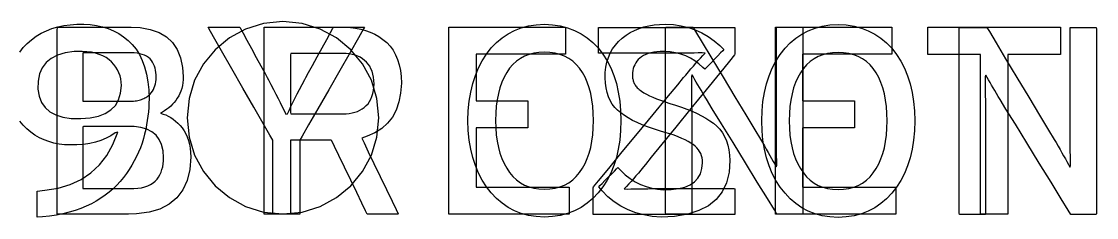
# Model space of a CAD drawing. Extents: x 1 to 47.7, y 0.2 to 35.
# Drawn here: x 21.691 to 22.251, y 9.2 to 9.302 of the extents above; entities that cross this region are included whole.
import ezdxf

# ---------------------------------------------------------------- set-up
doc = ezdxf.new("R2010")
doc.units = 0
doc.header["$MEASUREMENT"] = 0
for name, color, linetype in [('4_1__4U__UP_TO_ONE_IO_BOAR', 7, 'CONTINUOUS'), ('4_2__4U__FRONT_PANEL_W_24_', 7, 'CONTINUOUS'), ('5_1___24__TARGET_LEDS___12', 7, 'CONTINUOUS')]:
    doc.layers.add(name, color=color, linetype=linetype)

msp = doc.modelspace()

# ---------------------------------------------------------------- linework, layer by layer
at = {"layer": '4_1__4U__UP_TO_ONE_IO_BOAR'}
for points in [[(21.82688, 9.2022), (21.83696, 9.20321), (21.84634, 9.20613), (21.85484, 9.21074), (21.86224, 9.21685), (21.86835, 9.22426), (21.87297, 9.23275), (21.87588, 9.24214), (21.8769, 9.25222), (21.87588, 9.2623), (21.87297, 9.27168), (21.86835, 9.28017), (21.86224, 9.28757), (21.85484, 9.29368), (21.84634, 9.29829), (21.83696, 9.3012), (21.82688, 9.30221), (21.8168, 9.3012), (21.80742, 9.29829), (21.79893, 9.29368), (21.79154, 9.28757), (21.78544, 9.28017), (21.78083, 9.27168), (21.77792, 9.2623), (21.77691, 9.25222), (21.77792, 9.24214), (21.78083, 9.23275), (21.78544, 9.22426), (21.79154, 9.21685), (21.79893, 9.21074), (21.80742, 9.20613), (21.8168, 9.20321)], [(22.15614, 9.25057), (22.15596, 9.2454), (22.1555, 9.24047), (22.15475, 9.2358), (22.15372, 9.23138), (22.15239, 9.2272), (22.15078, 9.22328), (22.14888, 9.2196), (22.1467, 9.21618), (22.14421, 9.21298), (22.14147, 9.2101), (22.13852, 9.20759), (22.13534, 9.20545), (22.13195, 9.20369), (22.12834, 9.2023), (22.12451, 9.20129), (22.12046, 9.20065), (22.1162, 9.20039), (22.11197, 9.20065), (22.10796, 9.20129), (22.10417, 9.2023), (22.1006, 9.20369), (22.09726, 9.20545), (22.09414, 9.20759), (22.09123, 9.2101), (22.08855, 9.21298), (22.08606, 9.21618), (22.08383, 9.2196), (22.08188, 9.22328), (22.08023, 9.2272), (22.07887, 9.23138), (22.07781, 9.2358), (22.07704, 9.24047), (22.07657, 9.2454), (22.07639, 9.25057), (22.07657, 9.25574), (22.07704, 9.26068), (22.07781, 9.26536), (22.07887, 9.26981), (22.08023, 9.27401), (22.08188, 9.27796), (22.08383, 9.28167), (22.08606, 9.28514), (22.08855, 9.28834), (22.09123, 9.29118), (22.09414, 9.29365), (22.09726, 9.29574), (22.1006, 9.29747), (22.10417, 9.29883), (22.10796, 9.29982), (22.11197, 9.30044), (22.1162, 9.30069), (22.12046, 9.30044), (22.12451, 9.29982), (22.12834, 9.29883), (22.13195, 9.29747), (22.13534, 9.29574), (22.13852, 9.29365), (22.14147, 9.29118), (22.14421, 9.28834), (22.1467, 9.28514), (22.14888, 9.28167), (22.15078, 9.27796), (22.15239, 9.27401), (22.15372, 9.26981), (22.15475, 9.26536), (22.1555, 9.26068), (22.15596, 9.25574)], [(21.98857, 9.20194), (21.98857, 9.20246), (21.98857, 9.20384), (21.98857, 9.20583), (21.98857, 9.20816), (21.98857, 9.21059), (21.98857, 9.21285), (21.98857, 9.21469), (21.98857, 9.21585), (21.98872, 9.2163), (21.99136, 9.2195), (21.99665, 9.22589), (22.00372, 9.23444), (22.01172, 9.2441), (22.01977, 9.25384), (22.02703, 9.26261), (22.03263, 9.26938), (22.0357, 9.2731), (22.03682, 9.27443), (22.03816, 9.27603), (22.03947, 9.27758), (22.04077, 9.27907), (22.04203, 9.28052), (22.04328, 9.28191), (22.0445, 9.28326), (22.04569, 9.28456), (22.04686, 9.2858), (22.04533, 9.28593), (22.04329, 9.28587), (22.04118, 9.28583), (22.039, 9.28579), (22.03675, 9.28576), (22.03443, 9.28573), (22.03205, 9.28572), (22.02959, 9.28571), (22.0274, 9.28571), (22.02573, 9.28571), (22.02195, 9.28571), (22.01673, 9.28571), (22.01072, 9.28571), (22.00456, 9.28571), (21.99892, 9.28571), (21.99444, 9.28571), (21.99179, 9.28571), (21.99135, 9.2858), (21.99135, 9.28667), (21.99135, 9.28825), (21.99135, 9.2903), (21.99135, 9.29258), (21.99135, 9.29484), (21.99135, 9.29684), (21.99135, 9.29834), (21.99135, 9.29908), (21.9927, 9.29913), (21.99852, 9.29913), (22.00774, 9.29913), (22.01908, 9.29913), (22.03124, 9.29913), (22.04295, 9.29913), (22.05291, 9.29913), (22.05983, 9.29913), (22.06242, 9.29913), (22.06242, 9.29861), (22.06242, 9.29724), (22.06242, 9.29526), (22.06242, 9.29293), (22.06242, 9.29052), (22.06242, 9.28826), (22.06242, 9.28643), (22.06242, 9.28528), (22.06227, 9.28483), (22.05966, 9.28163), (22.05443, 9.27523), (22.04743, 9.26667), (22.03953, 9.257), (22.03157, 9.24726), (22.02439, 9.23848), (22.01886, 9.23171), (22.01582, 9.22799), (22.01473, 9.22664), (22.01341, 9.22503), (22.0121, 9.22348), (22.01082, 9.22197), (22.00955, 9.22053), (22.00831, 9.21913), (22.00708, 9.21779), (22.00587, 9.2165), (22.00467, 9.21527), (22.0062, 9.21515), (22.00824, 9.2152), (22.01035, 9.21524), (22.01253, 9.21528), (22.01477, 9.21531), (22.01709, 9.21534), (22.01948, 9.21535), (22.02194, 9.21536), (22.02413, 9.21537), (22.02591, 9.21537), (22.02991, 9.21537), (22.03546, 9.21537), (22.04185, 9.21537), (22.04839, 9.21537), (22.05438, 9.21537), (22.05913, 9.21537), (22.06195, 9.21537), (22.06242, 9.21527), (22.06242, 9.2144), (22.06242, 9.21282), (22.06242, 9.21077), (22.06242, 9.20849), (22.06242, 9.20623), (22.06242, 9.20423), (22.06242, 9.20274), (22.06242, 9.20199), (22.06101, 9.20194), (22.05497, 9.20194), (22.04539, 9.20194), (22.03361, 9.20194), (22.02096, 9.20194), (22.0088, 9.20194), (21.99845, 9.20194), (21.99126, 9.20194)], [(22.23745, 9.20194), (22.23608, 9.20417), (22.23243, 9.2101), (22.22717, 9.21864), (22.22099, 9.22868), (22.21457, 9.23912), (22.20858, 9.24884), (22.20371, 9.25675), (22.20064, 9.26174), (22.19966, 9.26334), (22.19875, 9.26487), (22.19787, 9.26635), (22.19701, 9.26778), (22.19619, 9.26918), (22.1954, 9.27053), (22.19463, 9.27184), (22.1939, 9.2731), (22.19319, 9.27432), (22.1929, 9.27353), (22.1929, 9.2712), (22.19291, 9.26879), (22.19292, 9.2663), (22.19293, 9.26374), (22.19295, 9.2611), (22.19297, 9.25839), (22.193, 9.2556), (22.19303, 9.25274), (22.19303, 9.25096), (22.19303, 9.24644), (22.19303, 9.23963), (22.19303, 9.23145), (22.19303, 9.22282), (22.19303, 9.21464), (22.19303, 9.20783), (22.19303, 9.20331), (22.19302, 9.20194), (22.19239, 9.20194), (22.19096, 9.20194), (22.18897, 9.20194), (22.18669, 9.20194), (22.18435, 9.20194), (22.18221, 9.20194), (22.18051, 9.20194), (22.1795, 9.20194), (22.17933, 9.20263), (22.17933, 9.20892), (22.17933, 9.22038), (22.17933, 9.23524), (22.17933, 9.25173), (22.17933, 9.2681), (22.17933, 9.28258), (22.17933, 9.2934), (22.17933, 9.29882), (22.17961, 9.29913), (22.18079, 9.29913), (22.18265, 9.29913), (22.18495, 9.29913), (22.18741, 9.29913), (22.18978, 9.29913), (22.1918, 9.29913), (22.1932, 9.29913), (22.19373, 9.29913), (22.19503, 9.29696), (22.19851, 9.29119), (22.20353, 9.28288), (22.20942, 9.27311), (22.21555, 9.26295), (22.22125, 9.25349), (22.2259, 9.24579), (22.22882, 9.24094), (22.22981, 9.23928), (22.23086, 9.23748), (22.23187, 9.23573), (22.23284, 9.23405), (22.23376, 9.23244), (22.23464, 9.23088), (22.23547, 9.22939), (22.23627, 9.22797), (22.23701, 9.2266), (22.2373, 9.22738), (22.23728, 9.22979), (22.23725, 9.23226), (22.23723, 9.23481), (22.23722, 9.23742), (22.2372, 9.2401), (22.23719, 9.24285), (22.23719, 9.24567), (22.23718, 9.24855), (22.23718, 9.25033), (22.23718, 9.25483), (22.23718, 9.26161), (22.23718, 9.26975), (22.23718, 9.27835), (22.23718, 9.28649), (22.23718, 9.29326), (22.23718, 9.29777), (22.23719, 9.29913), (22.23783, 9.29913), (22.23926, 9.29913), (22.24124, 9.29913), (22.24353, 9.29913), (22.24586, 9.29913), (22.24801, 9.29913), (22.24971, 9.29913), (22.25071, 9.29913), (22.25088, 9.29844), (22.25088, 9.29215), (22.25088, 9.28069), (22.25088, 9.26583), (22.25088, 9.24934), (22.25088, 9.23297), (22.25088, 9.2185), (22.25088, 9.20767), (22.25088, 9.20225), (22.25063, 9.20194), (22.24953, 9.20194), (22.24778, 9.20194), (22.24564, 9.20194), (22.24334, 9.20194), (22.24113, 9.20194), (22.23925, 9.20194), (22.23794, 9.20194)], [(22.14176, 9.25057), (22.14168, 9.25439), (22.14141, 9.25801), (22.14096, 9.26143), (22.14034, 9.26466), (22.13954, 9.26769), (22.13856, 9.27052), (22.1374, 9.27315), (22.13606, 9.27559), (22.13454, 9.2778), (22.13284, 9.27973), (22.13097, 9.28142), (22.12893, 9.28285), (22.12672, 9.28402), (22.12434, 9.28494), (22.1218, 9.28561), (22.11908, 9.28602), (22.1162, 9.28618), (22.11337, 9.28602), (22.11071, 9.28561), (22.10821, 9.28494), (22.10586, 9.28402), (22.10368, 9.28285), (22.10167, 9.28142), (22.09981, 9.27973), (22.09812, 9.2778), (22.09658, 9.27559), (22.09522, 9.27315), (22.09404, 9.27052), (22.09304, 9.26769), (22.09222, 9.26466), (22.09158, 9.26143), (22.09113, 9.25801), (22.09086, 9.25439), (22.09077, 9.25057), (22.09086, 9.2468), (22.09113, 9.24322), (22.09158, 9.23983), (22.09222, 9.23664), (22.09304, 9.23364), (22.09404, 9.23084), (22.09522, 9.22823), (22.09658, 9.22581), (22.09812, 9.22356), (22.09981, 9.22153), (22.10167, 9.21977), (22.10368, 9.21828), (22.10586, 9.21706), (22.10821, 9.21611), (22.11071, 9.21543), (22.11337, 9.21503), (22.1162, 9.21489), (22.11908, 9.21503), (22.1218, 9.21543), (22.12434, 9.21611), (22.12672, 9.21706), (22.12893, 9.21828), (22.13097, 9.21977), (22.13284, 9.22153), (22.13454, 9.22356), (22.13606, 9.22581), (22.1374, 9.22823), (22.13856, 9.23084), (22.13954, 9.23364), (22.14034, 9.23664), (22.14096, 9.23983), (22.14141, 9.24322), (22.14168, 9.2468)]]:
    msp.add_lwpolyline(points, close=True, dxfattribs=at)
at = {"layer": '4_2__4U__FRONT_PANEL_W_24_'}
for points in [[(22.00305, 9.25072), (22.00288, 9.24555), (22.00241, 9.24062), (22.00166, 9.23595), (22.00063, 9.23153), (21.9993, 9.22735), (21.99769, 9.22343), (21.99579, 9.21975), (21.99361, 9.21633), (21.99112, 9.21313), (21.98838, 9.21025), (21.98543, 9.20774), (21.98225, 9.2056), (21.97886, 9.20384), (21.97525, 9.20245), (21.97142, 9.20144), (21.96737, 9.2008), (21.96311, 9.20053), (21.95888, 9.2008), (21.95487, 9.20144), (21.95108, 9.20245), (21.94751, 9.20384), (21.94417, 9.2056), (21.94105, 9.20774), (21.93814, 9.21025), (21.93546, 9.21313), (21.93297, 9.21633), (21.93074, 9.21975), (21.92879, 9.22343), (21.92714, 9.22735), (21.92579, 9.23153), (21.92472, 9.23595), (21.92395, 9.24062), (21.92348, 9.24555), (21.9233, 9.25072), (21.92348, 9.25589), (21.92395, 9.26082), (21.92472, 9.26551), (21.92579, 9.26996), (21.92714, 9.27416), (21.92879, 9.27811), (21.93074, 9.28182), (21.93297, 9.28529), (21.93546, 9.28849), (21.93814, 9.29133), (21.94105, 9.2938), (21.94417, 9.29589), (21.94751, 9.29762), (21.95108, 9.29898), (21.95487, 9.29997), (21.95888, 9.30059), (21.96311, 9.30084), (21.96737, 9.30059), (21.97142, 9.29997), (21.97525, 9.29898), (21.97886, 9.29762), (21.98225, 9.29589), (21.98543, 9.2938), (21.98838, 9.29133), (21.99112, 9.28849), (21.99361, 9.28529), (21.99579, 9.28182), (21.99769, 9.27811), (21.9993, 9.27416), (22.00063, 9.26996), (22.00166, 9.26551), (22.00241, 9.26082), (22.00288, 9.25589)], [(21.7788, 9.2319), (21.77828, 9.22534), (21.7769, 9.21959), (21.77466, 9.21466), (21.77156, 9.21054), (21.76761, 9.20724), (21.76279, 9.20475), (21.75712, 9.20308), (21.75059, 9.20222), (21.7463, 9.20209), (21.74376, 9.20209), (21.73918, 9.20209), (21.73329, 9.20209), (21.72681, 9.20209), (21.72044, 9.20209), (21.71491, 9.20209), (21.71093, 9.20209), (21.70922, 9.20209), (21.7092, 9.20502), (21.7092, 9.21421), (21.7092, 9.22785), (21.7092, 9.24408), (21.7092, 9.26103), (21.7092, 9.27684), (21.7092, 9.28965), (21.7092, 9.2976), (21.70937, 9.29928), (21.71173, 9.29928), (21.71627, 9.29928), (21.72225, 9.29928), (21.72893, 9.29928), (21.73557, 9.29928), (21.74142, 9.29928), (21.74575, 9.29928), (21.74782, 9.29928), (21.75248, 9.29905), (21.75774, 9.29814), (21.7623, 9.29656), (21.76616, 9.29429), (21.76932, 9.29134), (21.77177, 9.28771), (21.77353, 9.28339), (21.77458, 9.27839), (21.77491, 9.27366), (21.77485, 9.27201), (21.77469, 9.27043), (21.77444, 9.26891), (21.7741, 9.26746), (21.77366, 9.26608), (21.77314, 9.26477), (21.77253, 9.26352), (21.77182, 9.26234), (21.77104, 9.26123), (21.77021, 9.26019), (21.76932, 9.2592), (21.76837, 9.25827), (21.76737, 9.2574), (21.7663, 9.25659), (21.76518, 9.25583), (21.76401, 9.25514), (21.76307, 9.25453), (21.76445, 9.25414), (21.7658, 9.25364), (21.76712, 9.25302), (21.76841, 9.25229), (21.76967, 9.25144), (21.77091, 9.25048), (21.77211, 9.2494), (21.77329, 9.24821), (21.77442, 9.2469), (21.77542, 9.24546), (21.77629, 9.24391), (21.77703, 9.24222), (21.77764, 9.24041), (21.77812, 9.23847), (21.77848, 9.23641), (21.7787, 9.23422)], [(21.83568, 9.24051), (21.83568, 9.23908), (21.83568, 9.23528), (21.83568, 9.22982), (21.83568, 9.22342), (21.83568, 9.21679), (21.83568, 9.21065), (21.83568, 9.20571), (21.83568, 9.20269), (21.83561, 9.20209), (21.83474, 9.20209), (21.83309, 9.20209), (21.83093, 9.20209), (21.82852, 9.20209), (21.82612, 9.20209), (21.82399, 9.20209), (21.8224, 9.20209), (21.82162, 9.20209), (21.82157, 9.20287), (21.82157, 9.20609), (21.82157, 9.21118), (21.82157, 9.2174), (21.82157, 9.22404), (21.82157, 9.2304), (21.82157, 9.23574), (21.82157, 9.23936), (21.82156, 9.24057), (21.82009, 9.24312), (21.8166, 9.24921), (21.8117, 9.25773), (21.80603, 9.26759), (21.80022, 9.27771), (21.79489, 9.28698), (21.79068, 9.29431), (21.78822, 9.2986), (21.78796, 9.29928), (21.78908, 9.29928), (21.79108, 9.29928), (21.79365, 9.29928), (21.79649, 9.29928), (21.79929, 9.29928), (21.80174, 9.29928), (21.80353, 9.29928), (21.80435, 9.29928), (21.80475, 9.2986), (21.80605, 9.29621), (21.80804, 9.29257), (21.81043, 9.28819), (21.81297, 9.28355), (21.81536, 9.27917), (21.81735, 9.27553), (21.81865, 9.27314), (21.81928, 9.27199), (21.82063, 9.26941), (21.82192, 9.26693), (21.82315, 9.26455), (21.82431, 9.26225), (21.82541, 9.26006), (21.82645, 9.25795), (21.82743, 9.25595), (21.82834, 9.25403), (21.82919, 9.25417), (21.83007, 9.25604), (21.83102, 9.25802), (21.83204, 9.2601), (21.83314, 9.26229), (21.83431, 9.26458), (21.83555, 9.26698), (21.83686, 9.26948), (21.83825, 9.27209), (21.83884, 9.27316), (21.84023, 9.2757), (21.84228, 9.27944), (21.84472, 9.2839), (21.84727, 9.28855), (21.84966, 9.29291), (21.85161, 9.29647), (21.85285, 9.29873), (21.8532, 9.29928), (21.85411, 9.29928), (21.85594, 9.29928), (21.85839, 9.29928), (21.86117, 9.29928), (21.86395, 9.29928), (21.86645, 9.29928), (21.86835, 9.29928), (21.86935, 9.29928), (21.86892, 9.29837), (21.86626, 9.29375), (21.86192, 9.28619), (21.85652, 9.27679), (21.8507, 9.26665), (21.84507, 9.25685), (21.84027, 9.2485), (21.83693, 9.24269)], [(22.08436, 9.20209), (22.08299, 9.20432), (22.07934, 9.21025), (22.07408, 9.21879), (22.0679, 9.22883), (22.06148, 9.23927), (22.05549, 9.24899), (22.05062, 9.2569), (22.04755, 9.26189), (22.04657, 9.26349), (22.04566, 9.26501), (22.04478, 9.2665), (22.04392, 9.26793), (22.0431, 9.26933), (22.04231, 9.27068), (22.04154, 9.27199), (22.04081, 9.27325), (22.0401, 9.27447), (22.03981, 9.27368), (22.03981, 9.27135), (22.03982, 9.26893), (22.03983, 9.26645), (22.03984, 9.26389), (22.03986, 9.26125), (22.03988, 9.25854), (22.03991, 9.25575), (22.03994, 9.25289), (22.03994, 9.25111), (22.03994, 9.24659), (22.03994, 9.23978), (22.03994, 9.2316), (22.03994, 9.22297), (22.03994, 9.21479), (22.03994, 9.20798), (22.03994, 9.20346), (22.03993, 9.20209), (22.0393, 9.20209), (22.03787, 9.20209), (22.03588, 9.20209), (22.0336, 9.20209), (22.03126, 9.20209), (22.02912, 9.20209), (22.02742, 9.20209), (22.02641, 9.20209), (22.02625, 9.20278), (22.02625, 9.20907), (22.02625, 9.22053), (22.02625, 9.23539), (22.02625, 9.25188), (22.02625, 9.26825), (22.02625, 9.28273), (22.02625, 9.29355), (22.02625, 9.29897), (22.02652, 9.29928), (22.0277, 9.29928), (22.02956, 9.29928), (22.03186, 9.29928), (22.03432, 9.29928), (22.03669, 9.29928), (22.03871, 9.29928), (22.04011, 9.29928), (22.04064, 9.29928), (22.04194, 9.29711), (22.04542, 9.29134), (22.05044, 9.28303), (22.05633, 9.27325), (22.06246, 9.2631), (22.06816, 9.25364), (22.07281, 9.24594), (22.07573, 9.24109), (22.07672, 9.23943), (22.07777, 9.23762), (22.07878, 9.23588), (22.07975, 9.2342), (22.08067, 9.23259), (22.08155, 9.23103), (22.08238, 9.22954), (22.08318, 9.22811), (22.08392, 9.22675), (22.08421, 9.22753), (22.08419, 9.22994), (22.08416, 9.23241), (22.08414, 9.23496), (22.08413, 9.23757), (22.08411, 9.24025), (22.0841, 9.243), (22.0841, 9.24582), (22.08409, 9.2487), (22.08409, 9.25048), (22.08409, 9.25498), (22.08409, 9.26176), (22.08409, 9.2699), (22.08409, 9.27849), (22.08409, 9.28664), (22.08409, 9.29341), (22.08409, 9.29792), (22.0841, 9.29928), (22.08474, 9.29928), (22.08617, 9.29928), (22.08815, 9.29928), (22.09044, 9.29928), (22.09278, 9.29928), (22.09492, 9.29928), (22.09662, 9.29928), (22.09762, 9.29928), (22.09779, 9.29859), (22.09779, 9.2923), (22.09779, 9.28084), (22.09779, 9.26598), (22.09779, 9.24949), (22.09779, 9.23312), (22.09779, 9.21864), (22.09779, 9.20782), (22.09779, 9.2024), (22.09754, 9.20209), (22.09644, 9.20209), (22.0947, 9.20209), (22.09255, 9.20209), (22.09025, 9.20209), (22.08804, 9.20209), (22.08616, 9.20209), (22.08485, 9.20209)], [(21.76081, 9.27323), (21.76077, 9.2745), (21.76065, 9.27572), (21.76046, 9.27688), (21.76019, 9.278), (21.75984, 9.27906), (21.75941, 9.28008), (21.7589, 9.28104), (21.75831, 9.28196), (21.7576, 9.28279), (21.75674, 9.28351), (21.75577, 9.28414), (21.7547, 9.28468), (21.75352, 9.28513), (21.75224, 9.28548), (21.75085, 9.28574), (21.74935, 9.28591), (21.74775, 9.28599), (21.74678, 9.28599), (21.74421, 9.28599), (21.74053, 9.28599), (21.73623, 9.28599), (21.73181, 9.28599), (21.72776, 9.28599), (21.72458, 9.28599), (21.72275, 9.28599), (21.72249, 9.28574), (21.72249, 9.28392), (21.72249, 9.28074), (21.72249, 9.2767), (21.72249, 9.27229), (21.72249, 9.26801), (21.72249, 9.26434), (21.72249, 9.26178), (21.72249, 9.26082), (21.72346, 9.26082), (21.72603, 9.26082), (21.72971, 9.26082), (21.73401, 9.26082), (21.73843, 9.26082), (21.74248, 9.26082), (21.74567, 9.26082), (21.7475, 9.26082), (21.74817, 9.26082), (21.74899, 9.26085), (21.74977, 9.26092), (21.75053, 9.26101), (21.75124, 9.26114), (21.75193, 9.2613), (21.75259, 9.26149), (21.75321, 9.26171), (21.7538, 9.26197), (21.75436, 9.26223), (21.75489, 9.26251), (21.75541, 9.26281), (21.75591, 9.26313), (21.75638, 9.26346), (21.75683, 9.26381), (21.75726, 9.26417), (21.75767, 9.26455), (21.7582, 9.26516), (21.75882, 9.26602), (21.75935, 9.26692), (21.75979, 9.26787), (21.76016, 9.26885), (21.76044, 9.26988), (21.76065, 9.27096), (21.76077, 9.27207)], [(21.98867, 9.25072), (21.98859, 9.25454), (21.98832, 9.25816), (21.98787, 9.26158), (21.98725, 9.26481), (21.98645, 9.26784), (21.98547, 9.27067), (21.98431, 9.2733), (21.98297, 9.27574), (21.98145, 9.27795), (21.97975, 9.27988), (21.97788, 9.28157), (21.97584, 9.28299), (21.97363, 9.28417), (21.97125, 9.28509), (21.96871, 9.28576), (21.96599, 9.28617), (21.96311, 9.28633), (21.96028, 9.28617), (21.95762, 9.28576), (21.95512, 9.28509), (21.95277, 9.28417), (21.9506, 9.28299), (21.94858, 9.28157), (21.94672, 9.27988), (21.94503, 9.27795), (21.94349, 9.27574), (21.94213, 9.2733), (21.94095, 9.27067), (21.93995, 9.26784), (21.93913, 9.26481), (21.93849, 9.26158), (21.93804, 9.25816), (21.93777, 9.25454), (21.93768, 9.25072), (21.93777, 9.24695), (21.93804, 9.24337), (21.93849, 9.23998), (21.93913, 9.23679), (21.93995, 9.23379), (21.94095, 9.23099), (21.94213, 9.22838), (21.94349, 9.22596), (21.94503, 9.22371), (21.94672, 9.22168), (21.94858, 9.21992), (21.9506, 9.21843), (21.95277, 9.21721), (21.95512, 9.21626), (21.95762, 9.21558), (21.96028, 9.21518), (21.96311, 9.21504), (21.96599, 9.21518), (21.96871, 9.21558), (21.97125, 9.21626), (21.97363, 9.21721), (21.97584, 9.21843), (21.97788, 9.21992), (21.97975, 9.22168), (21.98145, 9.22371), (21.98297, 9.22596), (21.98431, 9.22838), (21.98547, 9.23099), (21.98645, 9.23379), (21.98725, 9.23679), (21.98787, 9.23998), (21.98832, 9.24337), (21.98859, 9.24695)], [(21.76469, 9.23149), (21.76439, 9.23509), (21.76363, 9.23823), (21.76241, 9.24092), (21.76071, 9.24316), (21.75856, 9.24495), (21.75594, 9.24629), (21.75285, 9.24719), (21.74931, 9.24763), (21.74756, 9.24767), (21.74537, 9.24767), (21.74185, 9.24767), (21.73754, 9.24767), (21.73297, 9.24767), (21.72866, 9.24767), (21.72515, 9.24767), (21.72296, 9.24767), (21.72249, 9.24752), (21.72249, 9.24546), (21.72249, 9.2415), (21.72249, 9.23631), (21.72249, 9.23056), (21.72249, 9.22492), (21.72249, 9.22007), (21.72249, 9.21666), (21.72249, 9.21538), (21.72349, 9.21538), (21.72614, 9.21538), (21.72992, 9.21538), (21.73431, 9.21538), (21.73878, 9.21538), (21.74282, 9.21538), (21.7459, 9.21538), (21.74751, 9.21538), (21.74909, 9.21541), (21.75116, 9.21556), (21.75307, 9.21585), (21.75483, 9.21626), (21.75642, 9.21681), (21.75786, 9.21749), (21.75915, 9.2183), (21.76028, 9.21924), (21.76124, 9.22029), (21.76205, 9.2214), (21.76275, 9.2226), (21.76334, 9.22387), (21.76383, 9.22523), (21.7642, 9.22667), (21.76447, 9.2282), (21.76464, 9.22981)]]:
    msp.add_lwpolyline(points, close=True, dxfattribs=at)
at = {"layer": '5_1___24__TARGET_LEDS___12'}
for points in [[(21.68966, 9.28631), (21.69143, 9.28868), (21.69348, 9.29084), (21.69581, 9.29279), (21.69825, 9.29455), (21.70084, 9.2961), (21.70358, 9.29743), (21.70646, 9.29854), (21.7095, 9.29943), (21.71268, 9.30011), (21.716, 9.30057), (21.71948, 9.30081), (21.72304, 9.30083), (21.72645, 9.30062), (21.7297, 9.30017), (21.73281, 9.29948), (21.73577, 9.29855), (21.73858, 9.29738), (21.74125, 9.29598), (21.74376, 9.29433), (21.74613, 9.29245), (21.74836, 9.29029), (21.75035, 9.28782), (21.75208, 9.28505), (21.75356, 9.28198), (21.75478, 9.27861), (21.75574, 9.27493), (21.75644, 9.27095), (21.75689, 9.26667), (21.75708, 9.26209), (21.75704, 9.25987), (21.75694, 9.25762), (21.75676, 9.25536), (21.75651, 9.25308), (21.75618, 9.25077), (21.75579, 9.24845), (21.75533, 9.24611), (21.75479, 9.24375), (21.75417, 9.24136), (21.75341, 9.23898), (21.75255, 9.23664), (21.75158, 9.23432), (21.75052, 9.23204), (21.74936, 9.22978), (21.74809, 9.22755), (21.74673, 9.22536), (21.74526, 9.2232), (21.74372, 9.22109), (21.74206, 9.21909), (21.74029, 9.21717), (21.73839, 9.21534), (21.73636, 9.21359), (21.73421, 9.21194), (21.73193, 9.21037), (21.72953, 9.20889), (21.72701, 9.2075), (21.72432, 9.20619), (21.72149, 9.20501), (21.71852, 9.20396), (21.71542, 9.20305), (21.71217, 9.20227), (21.70879, 9.20163), (21.70527, 9.20112), (21.70161, 9.20074), (21.6987, 9.20058), (21.6987, 9.20129), (21.6987, 9.20279), (21.6987, 9.20482), (21.6987, 9.20712), (21.6987, 9.20946), (21.6987, 9.21157), (21.6987, 9.21321), (21.6987, 9.21413), (21.7027, 9.21451), (21.70964, 9.21561), (21.71596, 9.21747), (21.72166, 9.2201), (21.72674, 9.2235), (21.7312, 9.22767), (21.73504, 9.23261), (21.73826, 9.23832), (21.74085, 9.24479), (21.73943, 9.24439), (21.73716, 9.24285), (21.7347, 9.24153), (21.73204, 9.24042), (21.72919, 9.23952), (21.72615, 9.23883), (21.72292, 9.23836), (21.71949, 9.23811), (21.71599, 9.23806), (21.71306, 9.23819), (21.71024, 9.23852), (21.70751, 9.23905), (21.70489, 9.23978), (21.70237, 9.2407), (21.69995, 9.24183), (21.69763, 9.24316), (21.69541, 9.24468), (21.6933, 9.24641), (21.6914, 9.24834), (21.68974, 9.25048)], [(21.9134, 9.20211), (21.9134, 9.29929), (21.97407, 9.29929), (21.97407, 9.28519), (21.9275, 9.28519), (21.9275, 9.26103), (21.95455, 9.26103), (21.95455, 9.24694), (21.9275, 9.24694), (21.9275, 9.21621), (21.9761, 9.21621), (21.9761, 9.20211), (21.9134, 9.20211)], [(22.08362, 9.20211), (22.08362, 9.29929), (22.14429, 9.29929), (22.14429, 9.28519), (22.09772, 9.28519), (22.09772, 9.26103), (22.12477, 9.26103), (22.12477, 9.24694), (22.09772, 9.24694), (22.09772, 9.21621), (22.14632, 9.21621), (22.14632, 9.20211), (22.08362, 9.20211)], [(22.2046, 9.28505), (22.2046, 9.20211), (22.1905, 9.20211), (22.1905, 9.28505), (22.16305, 9.28505), (22.16305, 9.29929), (22.2321, 9.29929), (22.2321, 9.28505), (22.2046, 9.28505)]]:
    msp.add_lwpolyline(points, dxfattribs=at)
for points in [[(22.05975, 9.23001), (22.05935, 9.22388), (22.05804, 9.21846), (22.05582, 9.21375), (22.05269, 9.20976), (22.04864, 9.20649), (22.04368, 9.20393), (22.03781, 9.20208), (22.03102, 9.20094), (22.02395, 9.20058), (22.01932, 9.20095), (22.01492, 9.2017), (22.01073, 9.20283), (22.00677, 9.20434), (22.00303, 9.20623), (21.99952, 9.2085), (21.99623, 9.21115), (21.99316, 9.21418), (21.99143, 9.2163), (21.99204, 9.21691), (21.99319, 9.21806), (21.9947, 9.21957), (21.99639, 9.22125), (21.99809, 9.22294), (21.99961, 9.22446), (22.00078, 9.22563), (22.00142, 9.22627), (22.00285, 9.2249), (22.00531, 9.22262), (22.00787, 9.22063), (22.01052, 9.21893), (22.01327, 9.21752), (22.01612, 9.21641), (22.01906, 9.21558), (22.0221, 9.21504), (22.02524, 9.2148), (22.02923, 9.21489), (22.03302, 9.21535), (22.03632, 9.21618), (22.0391, 9.21737), (22.04139, 9.21893), (22.04317, 9.22085), (22.04445, 9.22314), (22.04523, 9.2258), (22.0455, 9.22882), (22.04545, 9.23015), (22.04528, 9.23134), (22.04499, 9.23248), (22.04458, 9.23357), (22.04405, 9.2346), (22.04341, 9.23559), (22.04264, 9.23653), (22.04176, 9.23741), (22.04075, 9.23825), (22.03953, 9.23908), (22.03813, 9.23989), (22.03655, 9.2407), (22.03479, 9.2415), (22.03286, 9.2423), (22.03074, 9.24308), (22.02845, 9.24385), (22.02597, 9.24462), (22.02312, 9.24544), (22.01992, 9.24642), (22.01691, 9.24746), (22.0141, 9.24854), (22.01149, 9.24967), (22.00906, 9.25086), (22.00683, 9.25209), (22.0048, 9.25338), (22.00295, 9.25472), (22.00129, 9.25609), (21.99982, 9.25759), (21.99853, 9.25927), (21.99743, 9.26112), (21.99652, 9.26314), (21.9958, 9.26533), (21.99527, 9.2677), (21.99493, 9.27025), (21.99479, 9.27296), (21.99486, 9.2758), (21.99517, 9.27853), (21.9957, 9.28111), (21.99647, 9.28355), (21.99746, 9.28585), (21.99869, 9.28801), (22.00014, 9.29002), (22.00182, 9.2919), (22.00373, 9.29363), (22.00574, 9.29514), (22.00786, 9.29647), (22.01011, 9.29762), (22.01248, 9.2986), (22.01497, 9.2994), (22.01758, 9.30002), (22.02031, 9.30047), (22.02316, 9.30075), (22.02625, 9.30084), (22.03039, 9.30062), (22.03436, 9.30005), (22.03816, 9.29916), (22.04179, 9.29793), (22.04525, 9.29637), (22.04855, 9.29448), (22.05168, 9.29225), (22.05464, 9.28969), (22.05662, 9.28763), (22.05608, 9.28706), (22.05499, 9.28593), (22.05352, 9.28441), (22.05187, 9.28269), (22.05019, 9.28095), (22.04866, 9.27937), (22.04746, 9.27813), (22.04677, 9.27741), (22.04574, 9.27828), (22.04369, 9.28016), (22.04151, 9.2818), (22.0392, 9.2832), (22.03677, 9.28436), (22.0342, 9.28528), (22.03151, 9.28596), (22.02869, 9.2864), (22.02574, 9.2866), (22.02351, 9.28658), (22.02178, 9.28645), (22.02016, 9.28624), (22.01866, 9.28595), (22.01727, 9.28557), (22.016, 9.28512), (22.01485, 9.28458), (22.01381, 9.28396), (22.01289, 9.28326), (22.01207, 9.28246), (22.01135, 9.28161), (22.01073, 9.28072), (22.0102, 9.27979), (22.00977, 9.27881), (22.00944, 9.27779), (22.0092, 9.27672), (22.00906, 9.27561), (22.00902, 9.27449), (22.00903, 9.27393), (22.00907, 9.27338), (22.00913, 9.27286), (22.00921, 9.27235), (22.00932, 9.27186), (22.00945, 9.27138), (22.0096, 9.27093), (22.00978, 9.27049), (22.00998, 9.27006), (22.01022, 9.2696), (22.0105, 9.26914), (22.01081, 9.2687), (22.01117, 9.26825), (22.01156, 9.26781), (22.01199, 9.26738), (22.01246, 9.26696), (22.01297, 9.26653), (22.01373, 9.26597), (22.01492, 9.26521), (22.0163, 9.26444), (22.01787, 9.26366), (22.01963, 9.26288), (22.02158, 9.26209), (22.02372, 9.26129), (22.02605, 9.26049), (22.02857, 9.25968), (22.03154, 9.25878), (22.03456, 9.25779), (22.03743, 9.25675), (22.04014, 9.25565), (22.0427, 9.25449), (22.04509, 9.25328), (22.04732, 9.25201), (22.0494, 9.25069), (22.05132, 9.24931), (22.05306, 9.24783), (22.05459, 9.24619), (22.05593, 9.24438), (22.05707, 9.24241), (22.05801, 9.24026), (22.05874, 9.23795), (22.05928, 9.23547), (22.05961, 9.23282)], [(21.88858, 9.27023), (21.88822, 9.26507), (21.88732, 9.26041), (21.88589, 9.25623), (21.88393, 9.25254), (21.88143, 9.24934), (21.8784, 9.24663), (21.87483, 9.24441), (21.87073, 9.24268), (21.86794, 9.24162), (21.86912, 9.23917), (21.87137, 9.23453), (21.87431, 9.22845), (21.8776, 9.22165), (21.88087, 9.2149), (21.88377, 9.20891), (21.88593, 9.20444), (21.887, 9.20222), (21.88673, 9.20211), (21.88537, 9.20211), (21.88321, 9.20211), (21.88058, 9.20211), (21.87777, 9.20211), (21.87508, 9.20211), (21.87282, 9.20211), (21.87128, 9.20211), (21.87078, 9.20212), (21.86996, 9.20379), (21.86803, 9.20778), (21.86533, 9.21336), (21.86219, 9.21982), (21.85898, 9.22644), (21.85604, 9.23251), (21.85371, 9.23731), (21.85235, 9.24013), (21.85196, 9.24057), (21.85053, 9.24057), (21.84795, 9.24057), (21.84465, 9.24057), (21.84099, 9.24057), (21.8374, 9.24057), (21.83425, 9.24057), (21.83195, 9.24057), (21.83089, 9.24057), (21.83086, 9.2396), (21.83086, 9.23617), (21.83086, 9.23095), (21.83086, 9.22466), (21.83086, 9.21801), (21.83086, 9.21172), (21.83086, 9.2065), (21.83086, 9.20308), (21.83085, 9.20211), (21.83016, 9.20211), (21.82866, 9.20211), (21.82661, 9.20211), (21.82428, 9.20211), (21.8219, 9.20211), (21.81975, 9.20211), (21.81808, 9.20211), (21.81714, 9.20211), (21.81703, 9.20322), (21.81703, 9.21033), (21.81703, 9.22246), (21.81703, 9.23779), (21.81703, 9.25453), (21.81703, 9.27086), (21.81703, 9.28496), (21.81703, 9.29503), (21.81703, 9.29926), (21.81831, 9.29929), (21.82219, 9.29929), (21.82793, 9.29929), (21.83475, 9.29929), (21.84188, 9.29929), (21.84857, 9.29929), (21.85402, 9.29929), (21.85749, 9.29929), (21.85912, 9.29928), (21.862, 9.29914), (21.86476, 9.29881), (21.86741, 9.2983), (21.86995, 9.2976), (21.87238, 9.29671), (21.87469, 9.29564), (21.87689, 9.29438), (21.87898, 9.29294), (21.88095, 9.29128), (21.88271, 9.2894), (21.88424, 9.28731), (21.88553, 9.285), (21.8866, 9.28248), (21.88744, 9.27974), (21.88805, 9.27678), (21.88843, 9.27361)], [(21.7427, 9.26891), (21.74262, 9.27068), (21.74238, 9.27239), (21.74198, 9.27403), (21.74142, 9.2756), (21.7407, 9.2771), (21.73982, 9.27853), (21.73878, 9.27989), (21.73758, 9.28119), (21.73622, 9.2824), (21.7347, 9.28347), (21.73302, 9.28438), (21.73117, 9.28515), (21.72917, 9.28577), (21.72701, 9.28624), (21.72468, 9.28656), (21.7222, 9.28672), (21.71807, 9.2866), (21.71343, 9.28594), (21.70944, 9.28477), (21.7061, 9.28308), (21.70341, 9.28089), (21.70137, 9.27819), (21.69997, 9.27497), (21.69923, 9.27125), (21.69917, 9.26714), (21.69979, 9.26341), (21.70103, 9.2602), (21.7029, 9.25751), (21.70539, 9.25533), (21.70849, 9.25367), (21.71222, 9.25252), (21.71657, 9.25188), (21.72155, 9.25175), (21.72642, 9.25211), (21.73066, 9.25298), (21.73426, 9.25436), (21.73722, 9.25625), (21.73955, 9.25865), (21.74124, 9.26156), (21.74229, 9.26498)], [(21.87434, 9.26982), (21.87425, 9.27162), (21.87405, 9.27331), (21.87373, 9.27489), (21.8733, 9.27636), (21.87275, 9.27771), (21.87209, 9.27895), (21.87131, 9.28009), (21.87042, 9.28111), (21.86941, 9.28205), (21.86831, 9.28289), (21.86711, 9.28362), (21.86582, 9.28424), (21.86445, 9.28474), (21.86299, 9.28513), (21.86144, 9.2854), (21.85979, 9.28555), (21.85829, 9.2856), (21.85694, 9.2856), (21.8539, 9.2856), (21.84971, 9.2856), (21.84494, 9.2856), (21.84013, 9.2856), (21.83583, 9.2856), (21.83259, 9.2856), (21.83096, 9.2856), (21.83086, 9.28496), (21.83086, 9.28223), (21.83086, 9.27794), (21.83086, 9.2727), (21.83086, 9.26715), (21.83086, 9.26191), (21.83086, 9.25761), (21.83086, 9.25489), (21.83096, 9.25425), (21.83259, 9.25425), (21.83583, 9.25425), (21.84013, 9.25425), (21.84494, 9.25425), (21.84971, 9.25425), (21.8539, 9.25425), (21.85694, 9.25425), (21.85829, 9.25425), (21.85977, 9.25429), (21.86138, 9.25444), (21.86291, 9.2547), (21.86435, 9.25506), (21.86571, 9.25554), (21.86699, 9.25612), (21.86818, 9.25682), (21.86928, 9.25762), (21.8703, 9.25852), (21.87122, 9.25953), (21.87202, 9.26066), (21.8727, 9.2619), (21.87327, 9.26326), (21.87371, 9.26473), (21.87404, 9.26631), (21.87425, 9.26801)]]:
    msp.add_lwpolyline(points, close=True, dxfattribs=at)

doc.saveas('drawing.dxf')
